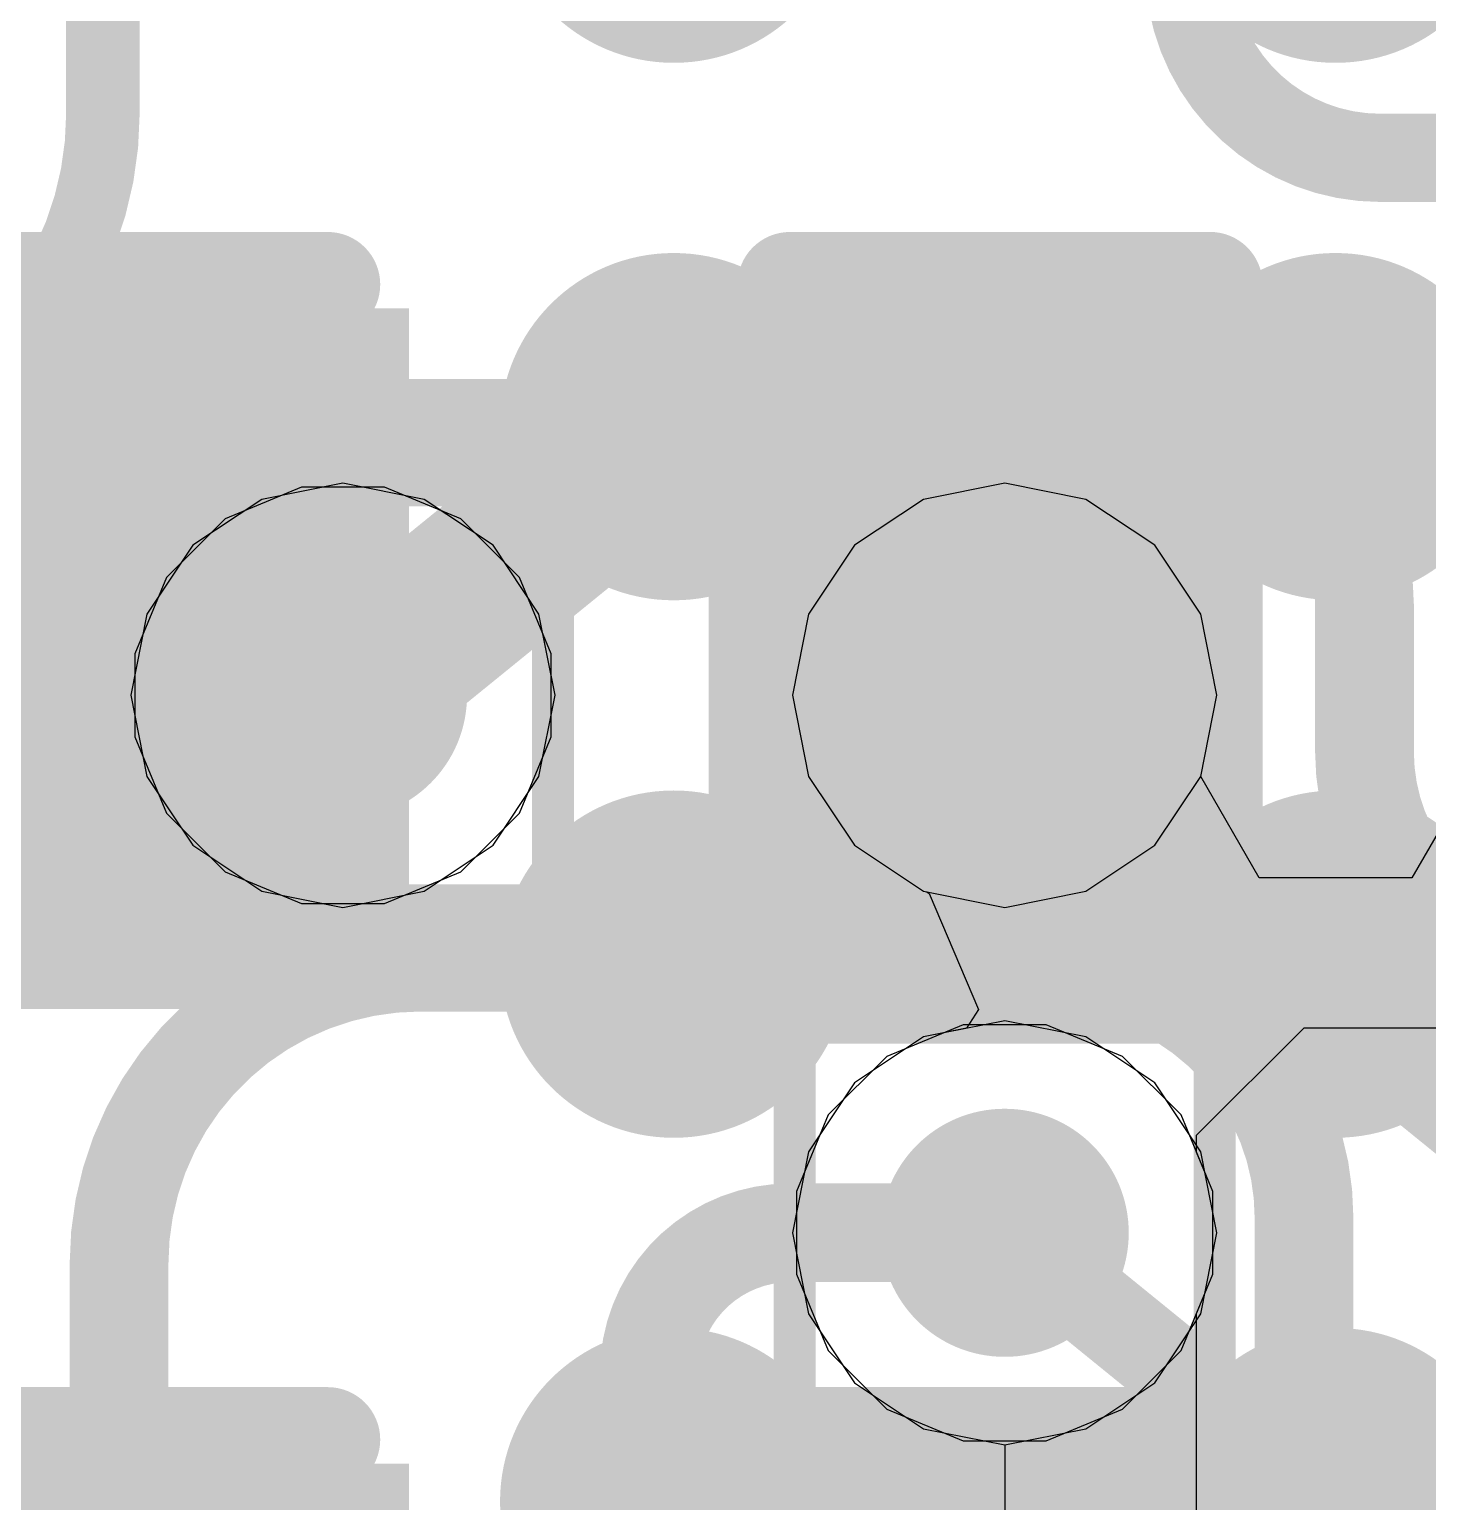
# Model space of a CAD drawing. Header units: inches. Extents: x -6 to 284, y -12 to 154.
# Drawn here: x 74.223 to 75.913, y 5.158 to 6.938 of the extents above; entities that cross this region are included whole.
import ezdxf

# ---------------------------------------------------------------- set-up
doc = ezdxf.new("R2010")
doc.units = ezdxf.units.IN
for name, color, linetype in [('Bottom Layer', 5, 'Continuous'), ('Bottom Overlay', 54, 'Continuous'), ('Bottom Paste', 16, 'Continuous'), ('Bottom Solder', 6, 'Continuous'), ('Drill Drawing', 1, 'Continuous'), ('GND-1', 16, 'Continuous'), ('GND-2', 90, 'Continuous'), ('GND-3', 216, 'Continuous'), ('GND-4', 54, 'Continuous'), ('PWR-1', 156, 'Continuous'), ('PWR-2', 130, 'Continuous'), ('Signal L1', 76, 'Continuous'), ('Signal L2', 6, 'Continuous'), ('Top Layer', 1, 'Continuous'), ('Top Paste', 8, 'Continuous'), ('Top Solder', 216, 'Continuous'), ('Via Holes', 16, 'Continuous')]:
    doc.layers.add(name, color=color, linetype=linetype)

# ---------------------------------------------------------------- blocks, each defined once
blk = doc.blocks.new('200_WFBGA__10_15__127')
at = {"layer": 'Top Layer'}
h = blk.add_hatch(color=1, dxfattribs=at)
edge = h.paths.add_edge_path()
edge.add_arc((1.1999, -2.2751), 0.16, 0, 360)
h = blk.add_hatch(color=1, dxfattribs=at)
edge = h.paths.add_edge_path()
edge.add_arc((2, -2.2751), 0.16, 0, 360)
h = blk.add_hatch(color=1, dxfattribs=at)
edge = h.paths.add_edge_path()
edge.add_arc((1.1999, -2.9251), 0.16, 0, 360)
h = blk.add_hatch(color=1, dxfattribs=at)
edge = h.paths.add_edge_path()
edge.add_arc((2, -2.9251), 0.16, 0, 360)
h = blk.add_hatch(color=1, dxfattribs=at)
edge = h.paths.add_edge_path()
edge.add_arc((1.1999, -3.5751), 0.16, 0, 360)
h = blk.add_hatch(color=1, dxfattribs=at)
edge = h.paths.add_edge_path()
edge.add_arc((2, -3.5751), 0.16, 0, 360)
at = {"layer": 'Top Paste'}
h = blk.add_hatch(color=8, dxfattribs=at)
edge = h.paths.add_edge_path()
edge.add_arc((1.1999, -2.2751), 0.16, 0, 360)
h = blk.add_hatch(color=8, dxfattribs=at)
edge = h.paths.add_edge_path()
edge.add_arc((2, -2.2751), 0.16, 0, 360)
h = blk.add_hatch(color=8, dxfattribs=at)
edge = h.paths.add_edge_path()
edge.add_arc((1.1999, -2.9251), 0.16, 0, 360)
h = blk.add_hatch(color=8, dxfattribs=at)
edge = h.paths.add_edge_path()
edge.add_arc((2, -2.9251), 0.16, 0, 360)
h = blk.add_hatch(color=8, dxfattribs=at)
edge = h.paths.add_edge_path()
edge.add_arc((1.1999, -3.5751), 0.16, 0, 360)
h = blk.add_hatch(color=8, dxfattribs=at)
edge = h.paths.add_edge_path()
edge.add_arc((2, -3.5751), 0.16, 0, 360)
at = {"layer": 'Top Solder'}
h = blk.add_hatch(color=216, dxfattribs=at)
edge = h.paths.add_edge_path()
edge.add_arc((1.1999, -1.6251), 0.21, 0, 360)
h = blk.add_hatch(color=216, dxfattribs=at)
edge = h.paths.add_edge_path()
edge.add_arc((2, -1.6251), 0.21, 0, 360)
h = blk.add_hatch(color=216, dxfattribs=at)
edge = h.paths.add_edge_path()
edge.add_arc((1.1999, -2.2751), 0.21, 0, 360)
h = blk.add_hatch(color=216, dxfattribs=at)
edge = h.paths.add_edge_path()
edge.add_arc((2, -2.2751), 0.21, 0, 360)
h = blk.add_hatch(color=216, dxfattribs=at)
edge = h.paths.add_edge_path()
edge.add_arc((1.1999, -2.9251), 0.21, 0, 360)
h = blk.add_hatch(color=216, dxfattribs=at)
edge = h.paths.add_edge_path()
edge.add_arc((2, -2.9251), 0.21, 0, 360)
h = blk.add_hatch(color=216, dxfattribs=at)
edge = h.paths.add_edge_path()
edge.add_arc((1.1999, -3.5751), 0.21, 0, 360)
h = blk.add_hatch(color=216, dxfattribs=at)
edge = h.paths.add_edge_path()
edge.add_arc((2, -3.5751), 0.21, 0, 360)
blk = doc.blocks.new('C___0402_B_289')
at = {"layer": 'Bottom Layer'}
for points in [[(-0.2413, 0.3175), (-0.2413, -0.3175), (-0.6985, -0.3175), (-0.6985, 0.3175)], [(0.6985, 0.3175), (0.6985, -0.3175), (0.2413, -0.3175), (0.2413, 0.3175)]]:
    blk.add_hatch(color=5, dxfattribs=at).paths.add_polyline_path(points)
at = {"layer": 'Bottom Paste'}
for points in [[(-0.2413, 0.3175), (-0.2413, -0.3175), (-0.6985, -0.3175), (-0.6985, 0.3175)], [(0.6985, 0.3175), (0.6985, -0.3175), (0.2413, -0.3175), (0.2413, 0.3175)]]:
    blk.add_hatch(color=16, dxfattribs=at).paths.add_polyline_path(points)
at = {"layer": 'Bottom Solder'}
for points in [[(-0.1813, 0.3775), (-0.1813, -0.3775), (-0.7585, -0.3775), (-0.7585, 0.3775)], [(0.7585, 0.3775), (0.7585, -0.3775), (0.1813, -0.3775), (0.1813, 0.3775)]]:
    blk.add_hatch(color=6, dxfattribs=at).paths.add_polyline_path(points)
at = {"layer": 'Bottom Overlay'}
for points in [[(-0.7874, 0.4064, 0.127, 0.127, 0), (-0.7874, -0.4064, 0.127, 0.127, 0)], [(-0.2794, 0.4064, 0.127, 0.127, 0), (-0.7874, 0.4064, 0.127, 0.127, 0)], [(0.7874, 0.4064, 0.127, 0.127, 0), (0.2794, 0.4064, 0.127, 0.127, 0)], [(0.7874, 0.4064, 0.127, 0.127, 0), (0.7874, -0.4064, 0.127, 0.127, 0)], [(-0.2794, -0.4064, 0.127, 0.127, 0), (-0.7874, -0.4064, 0.127, 0.127, 0)], [(0.7874, -0.4064, 0.127, 0.127, 0), (0.2794, -0.4064, 0.127, 0.127, 0)]]:
    blk.add_lwpolyline(points, format="xyseb", dxfattribs=at)
for points in [[(-0.8191, 0.4064, 0.0635, 0.0635, 1), (-0.7556, 0.4064, 0.0635, 0.0635, 1)], [(-0.8191, 0.4064, 0.0635, 0.0635, 1), (-0.7556, 0.4064, 0.0635, 0.0635, 1)], [(-0.3111, 0.4064, 0.0635, 0.0635, 1), (-0.2477, 0.4064, 0.0635, 0.0635, 1)], [(0.2477, 0.4064, 0.0635, 0.0635, 1), (0.3111, 0.4064, 0.0635, 0.0635, 1)], [(0.7556, 0.4064, 0.0635, 0.0635, 1), (0.8191, 0.4064, 0.0635, 0.0635, 1)], [(0.7556, 0.4064, 0.0635, 0.0635, 1), (0.8191, 0.4064, 0.0635, 0.0635, 1)], [(-0.8191, -0.4064, 0.0635, 0.0635, 1), (-0.7556, -0.4064, 0.0635, 0.0635, 1)], [(-0.8191, -0.4064, 0.0635, 0.0635, 1), (-0.7556, -0.4064, 0.0635, 0.0635, 1)], [(-0.3111, -0.4064, 0.0635, 0.0635, 1), (-0.2477, -0.4064, 0.0635, 0.0635, 1)], [(0.2477, -0.4064, 0.0635, 0.0635, 1), (0.3111, -0.4064, 0.0635, 0.0635, 1)], [(0.7556, -0.4064, 0.0635, 0.0635, 1), (0.8191, -0.4064, 0.0635, 0.0635, 1)], [(0.7556, -0.4064, 0.0635, 0.0635, 1), (0.8191, -0.4064, 0.0635, 0.0635, 1)]]:
    blk.add_lwpolyline(points, format="xyseb", close=True, dxfattribs=at)
blk = doc.blocks.new('C___0402_B_307')
at = {"layer": 'Bottom Layer'}
for points in [[(-0.2413, 0.3175), (-0.2413, -0.3175), (-0.6985, -0.3175), (-0.6985, 0.3175)], [(0.6985, 0.3175), (0.6985, -0.3175), (0.2413, -0.3175), (0.2413, 0.3175)]]:
    blk.add_hatch(color=5, dxfattribs=at).paths.add_polyline_path(points)
at = {"layer": 'Bottom Paste'}
for points in [[(-0.2413, 0.3175), (-0.2413, -0.3175), (-0.6985, -0.3175), (-0.6985, 0.3175)], [(0.6985, 0.3175), (0.6985, -0.3175), (0.2413, -0.3175), (0.2413, 0.3175)]]:
    blk.add_hatch(color=16, dxfattribs=at).paths.add_polyline_path(points)
at = {"layer": 'Bottom Solder'}
for points in [[(-0.1813, 0.3775), (-0.1813, -0.3775), (-0.7585, -0.3775), (-0.7585, 0.3775)], [(0.7585, 0.3775), (0.7585, -0.3775), (0.1813, -0.3775), (0.1813, 0.3775)]]:
    blk.add_hatch(color=6, dxfattribs=at).paths.add_polyline_path(points)
at = {"layer": 'Bottom Overlay'}
for points in [[(-0.7874, 0.4064, 0.127, 0.127, 0), (-0.7874, -0.4064, 0.127, 0.127, 0)], [(-0.2794, 0.4064, 0.127, 0.127, 0), (-0.7874, 0.4064, 0.127, 0.127, 0)], [(0.7874, 0.4064, 0.127, 0.127, 0), (0.2794, 0.4064, 0.127, 0.127, 0)], [(0.7874, 0.4064, 0.127, 0.127, 0), (0.7874, -0.4064, 0.127, 0.127, 0)], [(-0.2794, -0.4064, 0.127, 0.127, 0), (-0.7874, -0.4064, 0.127, 0.127, 0)], [(0.7874, -0.4064, 0.127, 0.127, 0), (0.2794, -0.4064, 0.127, 0.127, 0)]]:
    blk.add_lwpolyline(points, format="xyseb", dxfattribs=at)
for points in [[(-0.8191, 0.4064, 0.0635, 0.0635, 1), (-0.7556, 0.4064, 0.0635, 0.0635, 1)], [(-0.8191, 0.4064, 0.0635, 0.0635, 1), (-0.7556, 0.4064, 0.0635, 0.0635, 1)], [(-0.3111, 0.4064, 0.0635, 0.0635, 1), (-0.2477, 0.4064, 0.0635, 0.0635, 1)], [(0.2477, 0.4064, 0.0635, 0.0635, 1), (0.3111, 0.4064, 0.0635, 0.0635, 1)], [(0.7556, 0.4064, 0.0635, 0.0635, 1), (0.8191, 0.4064, 0.0635, 0.0635, 1)], [(0.7556, 0.4064, 0.0635, 0.0635, 1), (0.8191, 0.4064, 0.0635, 0.0635, 1)], [(-0.8191, -0.4064, 0.0635, 0.0635, 1), (-0.7556, -0.4064, 0.0635, 0.0635, 1)], [(-0.8191, -0.4064, 0.0635, 0.0635, 1), (-0.7556, -0.4064, 0.0635, 0.0635, 1)], [(-0.3111, -0.4064, 0.0635, 0.0635, 1), (-0.2477, -0.4064, 0.0635, 0.0635, 1)], [(0.2477, -0.4064, 0.0635, 0.0635, 1), (0.3111, -0.4064, 0.0635, 0.0635, 1)], [(0.7556, -0.4064, 0.0635, 0.0635, 1), (0.8191, -0.4064, 0.0635, 0.0635, 1)], [(0.7556, -0.4064, 0.0635, 0.0635, 1), (0.8191, -0.4064, 0.0635, 0.0635, 1)]]:
    blk.add_lwpolyline(points, format="xyseb", close=True, dxfattribs=at)

msp = doc.modelspace()

# ---------------------------------------------------------------- hatches: boundary and pattern name
at = {"layer": 'Bottom Layer'}
h = msp.add_hatch(color=5, dxfattribs=at)
edge = h.paths.add_edge_path()
edge.add_arc((74.6018, 6.1332), 0.15, 0, 360)
h = msp.add_hatch(color=5, dxfattribs=at)
edge = h.paths.add_edge_path()
edge.add_arc((75.4018, 6.1332), 0.15, 0, 360)
h = msp.add_hatch(color=5, dxfattribs=at)
edge = h.paths.add_edge_path()
edge.add_arc((75.4018, 5.4832), 0.15, 0, 360)
at = {"layer": 'GND-1'}
h = msp.add_hatch(color=16, dxfattribs=at)
edge = h.paths.add_edge_path()
edge.add_arc((74.6018, 6.1332), 0.15, 0, 360)
h = msp.add_hatch(color=16, dxfattribs=at)
edge = h.paths.add_edge_path()
edge.add_arc((75.4018, 6.1332), 0.15, 0, 360)
h = msp.add_hatch(color=16, dxfattribs=at)
edge = h.paths.add_edge_path()
edge.add_arc((75.4018, 5.4832), 0.15, 0, 360)
at = {"layer": 'GND-2'}
h = msp.add_hatch(color=90, dxfattribs=at)
edge = h.paths.add_edge_path()
edge.add_arc((74.6018, 6.1332), 0.15, 0, 360)
h = msp.add_hatch(color=90, dxfattribs=at)
edge = h.paths.add_edge_path()
edge.add_arc((75.4018, 6.1332), 0.15, 0, 360)
h = msp.add_hatch(color=90, dxfattribs=at)
edge = h.paths.add_edge_path()
edge.add_arc((75.4018, 5.4832), 0.15, 0, 360)
at = {"layer": 'GND-3'}
h = msp.add_hatch(color=216, dxfattribs=at)
edge = h.paths.add_edge_path()
edge.add_arc((74.6018, 6.1332), 0.15, 0, 360)
h = msp.add_hatch(color=216, dxfattribs=at)
edge = h.paths.add_edge_path()
edge.add_arc((75.4018, 6.1332), 0.15, 0, 360)
h = msp.add_hatch(color=216, dxfattribs=at)
edge = h.paths.add_edge_path()
edge.add_arc((75.4018, 5.4832), 0.15, 0, 360)
at = {"layer": 'GND-4'}
h = msp.add_hatch(color=54, dxfattribs=at)
edge = h.paths.add_edge_path()
edge.add_arc((74.6018, 6.1332), 0.15, 0, 360)
h = msp.add_hatch(color=54, dxfattribs=at)
edge = h.paths.add_edge_path()
edge.add_arc((75.4018, 6.1332), 0.15, 0, 360)
h = msp.add_hatch(color=54, dxfattribs=at)
edge = h.paths.add_edge_path()
edge.add_arc((75.4018, 5.4832), 0.15, 0, 360)
at = {"layer": 'PWR-1'}
h = msp.add_hatch(color=156, dxfattribs=at)
edge = h.paths.add_edge_path()
edge.add_arc((74.6018, 6.1332), 0.15, 0, 360)
h = msp.add_hatch(color=156, dxfattribs=at)
edge = h.paths.add_edge_path()
edge.add_arc((75.4018, 6.1332), 0.15, 0, 360)
h = msp.add_hatch(color=156, dxfattribs=at)
edge = h.paths.add_edge_path()
edge.add_arc((75.4018, 5.4832), 0.15, 0, 360)
at = {"layer": 'PWR-2'}
h = msp.add_hatch(color=130, dxfattribs=at)
edge = h.paths.add_edge_path()
edge.add_arc((74.6018, 6.1332), 0.15, 0, 360)
h = msp.add_hatch(color=130, dxfattribs=at)
edge = h.paths.add_edge_path()
edge.add_arc((75.4018, 6.1332), 0.15, 0, 360)
h = msp.add_hatch(color=130, dxfattribs=at)
edge = h.paths.add_edge_path()
edge.add_arc((75.4018, 5.4832), 0.15, 0, 360)
at = {"layer": 'Signal L1'}
h = msp.add_hatch(color=76, dxfattribs=at)
edge = h.paths.add_edge_path()
edge.add_arc((74.6018, 6.1332), 0.15, 0, 360)
h = msp.add_hatch(color=76, dxfattribs=at)
edge = h.paths.add_edge_path()
edge.add_arc((75.4018, 6.1332), 0.15, 0, 360)
h = msp.add_hatch(color=76, dxfattribs=at)
edge = h.paths.add_edge_path()
edge.add_arc((75.4018, 5.4832), 0.15, 0, 360)
at = {"layer": 'Signal L2'}
h = msp.add_hatch(color=6, dxfattribs=at)
edge = h.paths.add_edge_path()
edge.add_arc((74.6018, 6.1332), 0.15, 0, 360)
h = msp.add_hatch(color=6, dxfattribs=at)
edge = h.paths.add_edge_path()
edge.add_arc((75.4018, 6.1332), 0.15, 0, 360)
h = msp.add_hatch(color=6, dxfattribs=at)
edge = h.paths.add_edge_path()
edge.add_arc((75.4018, 5.4832), 0.15, 0, 360)
at = {"layer": 'Top Layer'}
h = msp.add_hatch(color=1, dxfattribs=at)
edge = h.paths.add_edge_path()
edge.add_arc((74.6018, 6.1332), 0.15, 0, 360)
h = msp.add_hatch(color=1, dxfattribs=at)
edge = h.paths.add_edge_path()
edge.add_arc((75.4018, 6.1332), 0.15, 0, 360)
h = msp.add_hatch(color=1, dxfattribs=at)
edge = h.paths.add_edge_path()
edge.add_arc((75.4018, 5.4832), 0.15, 0, 360)
at = {"layer": 'Via Holes'}
h = msp.add_hatch(color=7, dxfattribs=at)
edge = h.paths.add_edge_path()
edge.add_arc((74.6018, 6.1332), 0.075, 0, 360)
h = msp.add_hatch(color=7, dxfattribs=at)
edge = h.paths.add_edge_path()
edge.add_arc((75.4018, 6.1332), 0.075, 0, 360)
h = msp.add_hatch(color=7, dxfattribs=at)
edge = h.paths.add_edge_path()
edge.add_arc((75.4018, 5.4832), 0.075, 0, 360)

# ---------------------------------------------------------------- linework, layer by layer
at = {"layer": 'Bottom Layer'}
for points in [[(75.8558, 6.7832, 0.1067, 0.1067, -0.414214), (75.6248, 7.0141, 0.1067, 0.1067, 0)], [(75.8558, 6.7832, 0.1067, 0.1067, 0), (76.2018, 6.7832, 0.1067, 0.1067, 0)]]:
    msp.add_lwpolyline(points, format="xyseb", dxfattribs=at)
msp.add_lwpolyline([(75.8291, 6.7832, 0.0533, 0.0533, 1), (75.8825, 6.7832, 0.0533, 0.0533, 1)], format="xyseb", close=True, dxfattribs=at)
msp.add_lwpolyline([(75.8291, 6.7832, 0.0533, 0.0533, 1), (75.8825, 6.7832, 0.0533, 0.0533, 1)], format="xyseb", close=True, dxfattribs=at)
at = {"layer": 'Drill Drawing'}
for points in [[(74.3478, 6.3872, 0.0508, 0.0508, 0), (74.8558, 6.3872, 0.0508, 0.0508, 0)], [(74.3478, 5.8792, 0.0508, 0.0508, 0), (74.3478, 6.3872, 0.0508, 0.0508, 0)], [(74.8558, 5.8792, 0.0508, 0.0508, 0), (74.8558, 6.3872, 0.0508, 0.0508, 0)], [(75.1478, 6.3872, 0.0508, 0.0508, 0), (75.6558, 6.3872, 0.0508, 0.0508, 0)], [(75.1478, 5.8792, 0.0508, 0.0508, 0), (75.1478, 6.3872, 0.0508, 0.0508, 0)], [(75.6558, 5.8792, 0.0508, 0.0508, 0), (75.6558, 6.3872, 0.0508, 0.0508, 0)], [(74.3478, 5.8792, 0.0508, 0.0508, 0), (74.8558, 5.8792, 0.0508, 0.0508, 0)], [(75.1478, 5.8792, 0.0508, 0.0508, 0), (75.6558, 5.8792, 0.0508, 0.0508, 0)], [(75.1478, 5.7372, 0.0508, 0.0508, 0), (75.6558, 5.7372, 0.0508, 0.0508, 0)], [(75.1478, 5.2292, 0.0508, 0.0508, 0), (75.1478, 5.7372, 0.0508, 0.0508, 0)], [(75.6558, 5.2292, 0.0508, 0.0508, 0), (75.6558, 5.7372, 0.0508, 0.0508, 0)], [(75.1478, 5.2292, 0.0508, 0.0508, 0), (75.6558, 5.2292, 0.0508, 0.0508, 0)]]:
    msp.add_lwpolyline(points, format="xyseb", dxfattribs=at)
for points in [[(74.3351, 6.3872, 0.0254, 0.0254, 1), (74.3605, 6.3872, 0.0254, 0.0254, 1)], [(74.3351, 6.3872, 0.0254, 0.0254, 1), (74.3605, 6.3872, 0.0254, 0.0254, 1)], [(74.8431, 6.3872, 0.0254, 0.0254, 1), (74.8685, 6.3872, 0.0254, 0.0254, 1)], [(74.8431, 6.3872, 0.0254, 0.0254, 1), (74.8685, 6.3872, 0.0254, 0.0254, 1)], [(75.1351, 6.3872, 0.0254, 0.0254, 1), (75.1605, 6.3872, 0.0254, 0.0254, 1)], [(75.1351, 6.3872, 0.0254, 0.0254, 1), (75.1605, 6.3872, 0.0254, 0.0254, 1)], [(75.6431, 6.3872, 0.0254, 0.0254, 1), (75.6685, 6.3872, 0.0254, 0.0254, 1)], [(75.6431, 6.3872, 0.0254, 0.0254, 1), (75.6685, 6.3872, 0.0254, 0.0254, 1)], [(74.3351, 5.8792, 0.0254, 0.0254, 1), (74.3605, 5.8792, 0.0254, 0.0254, 1)], [(74.3351, 5.8792, 0.0254, 0.0254, 1), (74.3605, 5.8792, 0.0254, 0.0254, 1)], [(74.8431, 5.8792, 0.0254, 0.0254, 1), (74.8685, 5.8792, 0.0254, 0.0254, 1)], [(74.8431, 5.8792, 0.0254, 0.0254, 1), (74.8685, 5.8792, 0.0254, 0.0254, 1)], [(75.1351, 5.8792, 0.0254, 0.0254, 1), (75.1605, 5.8792, 0.0254, 0.0254, 1)], [(75.1351, 5.8792, 0.0254, 0.0254, 1), (75.1605, 5.8792, 0.0254, 0.0254, 1)], [(75.6431, 5.8792, 0.0254, 0.0254, 1), (75.6685, 5.8792, 0.0254, 0.0254, 1)], [(75.6431, 5.8792, 0.0254, 0.0254, 1), (75.6685, 5.8792, 0.0254, 0.0254, 1)], [(75.1351, 5.7372, 0.0254, 0.0254, 1), (75.1605, 5.7372, 0.0254, 0.0254, 1)], [(75.1351, 5.7372, 0.0254, 0.0254, 1), (75.1605, 5.7372, 0.0254, 0.0254, 1)], [(75.6431, 5.7372, 0.0254, 0.0254, 1), (75.6685, 5.7372, 0.0254, 0.0254, 1)], [(75.6431, 5.7372, 0.0254, 0.0254, 1), (75.6685, 5.7372, 0.0254, 0.0254, 1)], [(75.1351, 5.2292, 0.0254, 0.0254, 1), (75.1605, 5.2292, 0.0254, 0.0254, 1)], [(75.1351, 5.2292, 0.0254, 0.0254, 1), (75.1605, 5.2292, 0.0254, 0.0254, 1)], [(75.6431, 5.2292, 0.0254, 0.0254, 1), (75.6685, 5.2292, 0.0254, 0.0254, 1)], [(75.6431, 5.2292, 0.0254, 0.0254, 1), (75.6685, 5.2292, 0.0254, 0.0254, 1)]]:
    msp.add_lwpolyline(points, format="xyseb", close=True, dxfattribs=at)
at = {"layer": 'GND-1'}
for p, q in [((74.5518, 6.3848), (74.4593, 6.3465)), ((74.6519, 6.3848), (74.5518, 6.3848)), ((74.7443, 6.3465), (74.6519, 6.3848)), ((74.4593, 6.3465), (74.3885, 6.2757)), ((74.8151, 6.2757), (74.7443, 6.3465)), ((74.3885, 6.2757), (74.3502, 6.1832)), ((74.8534, 6.1832), (74.8151, 6.2757)), ((74.3502, 6.1832), (74.3502, 6.0831)), ((74.8534, 6.0831), (74.8534, 6.1832)), ((74.3502, 6.0831), (74.3885, 5.9907)), ((74.8151, 5.9907), (74.8534, 6.0831)), ((74.3885, 5.9907), (74.4593, 5.9199)), ((74.7443, 5.9199), (74.8151, 5.9907)), ((74.4593, 5.9199), (74.5518, 5.8816)), ((74.6519, 5.8816), (74.7443, 5.9199)), ((74.5518, 5.8816), (74.6519, 5.8816)), ((75.3518, 5.7348), (75.2593, 5.6965)), ((75.4519, 5.7348), (75.3518, 5.7348)), ((75.5444, 5.6965), (75.4519, 5.7348)), ((75.2593, 5.6965), (75.1885, 5.6257)), ((75.6151, 5.6257), (75.5444, 5.6965)), ((75.1885, 5.6257), (75.1502, 5.5332)), ((75.6534, 5.5332), (75.6151, 5.6257)), ((75.1502, 5.5332), (75.1502, 5.4331)), ((75.6534, 5.4331), (75.6534, 5.5332)), ((75.1502, 5.4331), (75.1885, 5.3407)), ((75.6151, 5.3407), (75.6534, 5.4331)), ((75.1885, 5.3407), (75.2593, 5.2699)), ((75.5444, 5.2699), (75.6151, 5.3407)), ((75.2593, 5.2699), (75.3518, 5.2316)), ((75.4519, 5.2316), (75.5444, 5.2699)), ((75.3518, 5.2316), (75.4519, 5.2316))]:
    msp.add_line(p, q, dxfattribs=at)
at = {"layer": 'GND-2'}
for p, q in [((74.5518, 6.3848), (74.4593, 6.3465)), ((74.6519, 6.3848), (74.5518, 6.3848)), ((74.7443, 6.3465), (74.6519, 6.3848)), ((74.4593, 6.3465), (74.3885, 6.2757)), ((74.8151, 6.2757), (74.7443, 6.3465)), ((74.3885, 6.2757), (74.3502, 6.1832)), ((74.8534, 6.1832), (74.8151, 6.2757)), ((74.3502, 6.1832), (74.3502, 6.0831)), ((74.8534, 6.0831), (74.8534, 6.1832)), ((74.3502, 6.0831), (74.3885, 5.9907)), ((74.8151, 5.9907), (74.8534, 6.0831)), ((74.3885, 5.9907), (74.4593, 5.9199)), ((74.7443, 5.9199), (74.8151, 5.9907)), ((74.4593, 5.9199), (74.5518, 5.8816)), ((74.6519, 5.8816), (74.7443, 5.9199)), ((74.5518, 5.8816), (74.6519, 5.8816)), ((75.3518, 5.7348), (75.2593, 5.6965)), ((75.4519, 5.7348), (75.3518, 5.7348)), ((75.5444, 5.6965), (75.4519, 5.7348)), ((75.2593, 5.6965), (75.1885, 5.6257)), ((75.6151, 5.6257), (75.5444, 5.6965)), ((75.1885, 5.6257), (75.1502, 5.5332)), ((75.6534, 5.5332), (75.6151, 5.6257)), ((75.1502, 5.5332), (75.1502, 5.4331)), ((75.6534, 5.4331), (75.6534, 5.5332)), ((75.1502, 5.4331), (75.1885, 5.3407)), ((75.6151, 5.3407), (75.6534, 5.4331)), ((75.1885, 5.3407), (75.2593, 5.2699)), ((75.5444, 5.2699), (75.6151, 5.3407)), ((75.2593, 5.2699), (75.3518, 5.2316)), ((75.4519, 5.2316), (75.5444, 5.2699)), ((75.3518, 5.2316), (75.4519, 5.2316))]:
    msp.add_line(p, q, dxfattribs=at)
at = {"layer": 'GND-3'}
for p, q in [((74.5518, 6.3848), (74.4593, 6.3465)), ((74.6519, 6.3848), (74.5518, 6.3848)), ((74.7443, 6.3465), (74.6519, 6.3848)), ((74.4593, 6.3465), (74.3885, 6.2757)), ((74.8151, 6.2757), (74.7443, 6.3465)), ((74.3885, 6.2757), (74.3502, 6.1832)), ((74.8534, 6.1832), (74.8151, 6.2757)), ((74.3502, 6.1832), (74.3502, 6.0831)), ((74.8534, 6.0831), (74.8534, 6.1832)), ((74.3502, 6.0831), (74.3885, 5.9907)), ((74.8151, 5.9907), (74.8534, 6.0831)), ((74.3885, 5.9907), (74.4593, 5.9199)), ((74.7443, 5.9199), (74.8151, 5.9907)), ((74.4593, 5.9199), (74.5518, 5.8816)), ((74.6519, 5.8816), (74.7443, 5.9199)), ((74.5518, 5.8816), (74.6519, 5.8816)), ((75.3518, 5.7348), (75.2593, 5.6965)), ((75.4519, 5.7348), (75.3518, 5.7348)), ((75.5444, 5.6965), (75.4519, 5.7348)), ((75.2593, 5.6965), (75.1885, 5.6257)), ((75.6151, 5.6257), (75.5444, 5.6965)), ((75.1885, 5.6257), (75.1502, 5.5332)), ((75.6534, 5.5332), (75.6151, 5.6257)), ((75.1502, 5.5332), (75.1502, 5.4331)), ((75.6534, 5.4331), (75.6534, 5.5332)), ((75.1502, 5.4331), (75.1885, 5.3407)), ((75.6151, 5.3407), (75.6534, 5.4331)), ((75.1885, 5.3407), (75.2593, 5.2699)), ((75.5444, 5.2699), (75.6151, 5.3407)), ((75.2593, 5.2699), (75.3518, 5.2316)), ((75.4519, 5.2316), (75.5444, 5.2699)), ((75.3518, 5.2316), (75.4519, 5.2316))]:
    msp.add_line(p, q, dxfattribs=at)
at = {"layer": 'GND-4'}
for p, q in [((74.5518, 6.3848), (74.4593, 6.3465)), ((74.6519, 6.3848), (74.5518, 6.3848)), ((74.7443, 6.3465), (74.6519, 6.3848)), ((74.4593, 6.3465), (74.3885, 6.2757)), ((74.8151, 6.2757), (74.7443, 6.3465)), ((74.3885, 6.2757), (74.3502, 6.1832)), ((74.8534, 6.1832), (74.8151, 6.2757)), ((74.3502, 6.1832), (74.3502, 6.0831)), ((74.8534, 6.0831), (74.8534, 6.1832)), ((74.3502, 6.0831), (74.3885, 5.9907)), ((74.8151, 5.9907), (74.8534, 6.0831)), ((74.3885, 5.9907), (74.4593, 5.9199)), ((74.7443, 5.9199), (74.8151, 5.9907)), ((74.4593, 5.9199), (74.5518, 5.8816)), ((74.6519, 5.8816), (74.7443, 5.9199)), ((74.5518, 5.8816), (74.6519, 5.8816)), ((75.3518, 5.7348), (75.2593, 5.6965)), ((75.4519, 5.7348), (75.3518, 5.7348)), ((75.5444, 5.6965), (75.4519, 5.7348)), ((75.2593, 5.6965), (75.1885, 5.6257)), ((75.6151, 5.6257), (75.5444, 5.6965)), ((75.1885, 5.6257), (75.1502, 5.5332)), ((75.6534, 5.5332), (75.6151, 5.6257)), ((75.1502, 5.5332), (75.1502, 5.4331)), ((75.6534, 5.4331), (75.6534, 5.5332)), ((75.1502, 5.4331), (75.1885, 5.3407)), ((75.6151, 5.3407), (75.6534, 5.4331)), ((75.1885, 5.3407), (75.2593, 5.2699)), ((75.5444, 5.2699), (75.6151, 5.3407)), ((75.2593, 5.2699), (75.3518, 5.2316)), ((75.4519, 5.2316), (75.5444, 5.2699)), ((75.3518, 5.2316), (75.4519, 5.2316))]:
    msp.add_line(p, q, dxfattribs=at)
at = {"layer": 'PWR-1'}
for p, q in [((75.4018, 6.3897), (75.3037, 6.3702)), ((75.5, 6.3702), (75.4018, 6.3897)), ((75.3037, 6.3702), (75.2204, 6.3146)), ((75.5832, 6.3146), (75.5, 6.3702)), ((75.2204, 6.3146), (75.1648, 6.2313)), ((75.6388, 6.2313), (75.5832, 6.3146)), ((75.1648, 6.2313), (75.1453, 6.1332)), ((75.6584, 6.1332), (75.6388, 6.2313)), ((75.1453, 6.1332), (75.1648, 6.035)), ((75.6388, 6.035), (75.6584, 6.1332)), ((75.1648, 6.035), (75.2204, 5.9518)), ((75.7096, 5.9123), (75.6388, 6.035)), ((75.9646, 6.0346), (75.8941, 5.9123)), ((75.2204, 5.9518), (75.3037, 5.8962)), ((75.8941, 5.9123), (75.7096, 5.9123)), ((75.3037, 5.8962), (75.3075, 5.8954)), ((75.3075, 5.8954), (75.3107, 5.8937)), ((75.3107, 5.8937), (75.3703, 5.7534)), ((75.3703, 5.7534), (75.3556, 5.7305)), ((75.3037, 5.7202), (75.2204, 5.6646)), ((75.3556, 5.7305), (75.3037, 5.7202)), ((75.6338, 5.6013), (75.7637, 5.7312)), ((75.7637, 5.7312), (76.7683, 5.7312)), ((75.2204, 5.6646), (75.1648, 5.5813)), ((75.6338, 5.5806), (75.6338, 5.6013)), ((75.1648, 5.5813), (75.1453, 5.4832)), ((75.6534, 5.5332), (75.6338, 5.5806)), ((75.6534, 5.4331), (75.6534, 5.5332)), ((75.1453, 5.4832), (75.1648, 5.385)), ((75.6338, 5.3857), (75.6534, 5.4331)), ((75.1648, 5.385), (75.2204, 5.3018)), ((75.6338, 4.9306), (75.6338, 5.3857)), ((75.2204, 5.3018), (75.3037, 5.2462)), ((75.3037, 5.2462), (75.4018, 5.2266)), ((75.4018, 5.2266), (75.4018, 5.0897))]:
    msp.add_line(p, q, dxfattribs=at)
at = {"layer": 'PWR-2'}
for p, q in [((74.6018, 6.3897), (74.5037, 6.3702)), ((74.7, 6.3702), (74.6018, 6.3897)), ((75.4018, 6.3897), (75.3037, 6.3702)), ((75.5, 6.3702), (75.4018, 6.3897)), ((74.5037, 6.3702), (74.4204, 6.3146)), ((74.7832, 6.3146), (74.7, 6.3702)), ((75.3037, 6.3702), (75.2204, 6.3146)), ((75.5832, 6.3146), (75.5, 6.3702)), ((74.4204, 6.3146), (74.3648, 6.2313)), ((74.8388, 6.2313), (74.7832, 6.3146)), ((75.2204, 6.3146), (75.1648, 6.2313)), ((75.6388, 6.2313), (75.5832, 6.3146)), ((74.3648, 6.2313), (74.3453, 6.1332)), ((74.8584, 6.1332), (74.8388, 6.2313)), ((75.1648, 6.2313), (75.1453, 6.1332)), ((75.6584, 6.1332), (75.6388, 6.2313)), ((74.3453, 6.1332), (74.3648, 6.035)), ((74.8388, 6.035), (74.8584, 6.1332)), ((75.1453, 6.1332), (75.1648, 6.035)), ((75.6388, 6.035), (75.6584, 6.1332)), ((74.3648, 6.035), (74.4204, 5.9518)), ((74.7832, 5.9518), (74.8388, 6.035)), ((75.1648, 6.035), (75.2204, 5.9518)), ((75.5832, 5.9518), (75.6388, 6.035)), ((74.4204, 5.9518), (74.5037, 5.8962)), ((74.7, 5.8962), (74.7832, 5.9518)), ((75.2204, 5.9518), (75.3037, 5.8962)), ((75.5, 5.8962), (75.5832, 5.9518)), ((74.5037, 5.8962), (74.6018, 5.8766)), ((74.6018, 5.8766), (74.7, 5.8962)), ((75.3037, 5.8962), (75.4018, 5.8766)), ((75.4018, 5.8766), (75.5, 5.8962)), ((75.4018, 5.7397), (75.3037, 5.7202)), ((75.5, 5.7202), (75.4018, 5.7397)), ((75.3037, 5.7202), (75.2204, 5.6646)), ((75.5832, 5.6646), (75.5, 5.7202)), ((75.2204, 5.6646), (75.1648, 5.5813)), ((75.6388, 5.5813), (75.5832, 5.6646)), ((75.1648, 5.5813), (75.1453, 5.4832)), ((75.6584, 5.4832), (75.6388, 5.5813)), ((75.1453, 5.4832), (75.1648, 5.385)), ((75.6388, 5.385), (75.6584, 5.4832)), ((75.1648, 5.385), (75.2204, 5.3018)), ((75.5832, 5.3018), (75.6388, 5.385)), ((75.2204, 5.3018), (75.3037, 5.2462)), ((75.5, 5.2462), (75.5832, 5.3018)), ((75.3037, 5.2462), (75.4018, 5.2266)), ((75.4018, 5.2266), (75.5, 5.2462))]:
    msp.add_line(p, q, dxfattribs=at)
at = {"layer": 'Signal L2'}
for points in [[(70.6705, 6.456, 0.1194, 0.1194, 0), (75.6229, 6.456, 0.1194, 0.1194, 0)], [(75.6229, 6.456, 0.1194, 0.1194, -0.414214), (75.8368, 6.2421, 0.1194, 0.1194, 0)], [(75.8368, 6.0647, 0.1194, 0.1194, 0), (75.8368, 6.2421, 0.1194, 0.1194, 0)], [(76.0951, 5.8065, 0.1194, 0.1194, -0.414214), (75.8368, 6.0647, 0.1194, 0.1194, 0)], [(74.3311, 5.4459, 0.1194, 0.1194, -0.414214), (74.6956, 5.8105, 0.1194, 0.1194, 0)], [(74.6956, 5.8105, 0.1194, 0.1194, 0), (75.4547, 5.8105, 0.1194, 0.1194, 0)], [(75.4547, 5.8105, 0.1194, 0.1194, -0.414214), (75.7637, 5.5014, 0.1194, 0.1194, 0)], [(75.7637, 4.8914, 0.1194, 0.1194, 0), (75.7637, 5.5014, 0.1194, 0.1194, 0)], [(74.9721, 5.313, 0.1194, 0.1194, -0.414214), (75.1423, 5.4832, 0.1194, 0.1194, 0)], [(75.1423, 5.4832, 0.1194, 0.1194, 0), (75.4018, 5.4832, 0.1194, 0.1194, 0)], [(74.3311, 5.2846, 0.1194, 0.1194, 0), (74.3311, 5.4459, 0.1194, 0.1194, 0)], [(74.9721, 4.0428, 0.1194, 0.1194, 0), (74.9721, 5.313, 0.1194, 0.1194, 0)], [(74.3311, 5.2846, 0.1194, 0.1194, -1), (73.9044, 5.2846, 0.1194, 0.1194, 0)]]:
    msp.add_lwpolyline(points, format="xyseb", dxfattribs=at)
for points in [[(75.593, 6.456, 0.0597, 0.0597, 1), (75.6527, 6.456, 0.0597, 0.0597, 1)], [(75.593, 6.456, 0.0597, 0.0597, 1), (75.6527, 6.456, 0.0597, 0.0597, 1)], [(75.807, 6.2421, 0.0597, 0.0597, 1), (75.8667, 6.2421, 0.0597, 0.0597, 1)], [(75.807, 6.2421, 0.0597, 0.0597, 1), (75.8667, 6.2421, 0.0597, 0.0597, 1)], [(75.807, 6.0647, 0.0597, 0.0597, 1), (75.8667, 6.0647, 0.0597, 0.0597, 1)], [(75.807, 6.0647, 0.0597, 0.0597, 1), (75.8667, 6.0647, 0.0597, 0.0597, 1)], [(74.6657, 5.8105, 0.0597, 0.0597, 1), (74.7254, 5.8105, 0.0597, 0.0597, 1)], [(74.6657, 5.8105, 0.0597, 0.0597, 1), (74.7254, 5.8105, 0.0597, 0.0597, 1)], [(75.4248, 5.8105, 0.0597, 0.0597, 1), (75.4845, 5.8105, 0.0597, 0.0597, 1)], [(75.4248, 5.8105, 0.0597, 0.0597, 1), (75.4845, 5.8105, 0.0597, 0.0597, 1)], [(75.7339, 5.5014, 0.0597, 0.0597, 1), (75.7936, 5.5014, 0.0597, 0.0597, 1)], [(75.7339, 5.5014, 0.0597, 0.0597, 1), (75.7936, 5.5014, 0.0597, 0.0597, 1)], [(75.1125, 5.4832, 0.0597, 0.0597, 1), (75.1721, 5.4832, 0.0597, 0.0597, 1)], [(75.1125, 5.4832, 0.0597, 0.0597, 1), (75.1721, 5.4832, 0.0597, 0.0597, 1)], [(75.372, 5.4832, 0.0597, 0.0597, 1), (75.4317, 5.4832, 0.0597, 0.0597, 1)], [(74.3012, 5.4459, 0.0597, 0.0597, 1), (74.3609, 5.4459, 0.0597, 0.0597, 1)], [(74.3012, 5.4459, 0.0597, 0.0597, 1), (74.3609, 5.4459, 0.0597, 0.0597, 1)], [(74.9422, 5.313, 0.0597, 0.0597, 1), (75.0019, 5.313, 0.0597, 0.0597, 1)], [(74.9422, 5.313, 0.0597, 0.0597, 1), (75.0019, 5.313, 0.0597, 0.0597, 1)], [(74.3012, 5.2846, 0.0597, 0.0597, 1), (74.3609, 5.2846, 0.0597, 0.0597, 1)], [(74.3012, 5.2846, 0.0597, 0.0597, 1), (74.3609, 5.2846, 0.0597, 0.0597, 1)]]:
    msp.add_lwpolyline(points, format="xyseb", close=True, dxfattribs=at)
at = {"layer": 'Top Layer'}
for points in [[(74.3116, 6.8372, 0.0889, 0.0889, 0), (74.3116, 6.9882, 0.0889, 0.0889, 0)], [(74.3116, 6.8372, 0.0889, 0.0889, -0.414214), (73.9036, 6.4291, 0.0889, 0.0889, 0)], [(75.8018, 6.4582, 0.1067, 0.1067, 0), (76.2018, 6.7832, 0.1067, 0.1067, 0)], [(74.6018, 6.1332, 0.2032, 0.2032, 0), (75.0018, 6.4582, 0.2032, 0.2032, 0)], [(75.0018, 5.8082, 0.2032, 0.2032, 0), (75.4018, 6.1332, 0.2032, 0.2032, 0)], [(75.8018, 5.8082, 0.2032, 0.2032, 0), (76.2018, 5.4832, 0.2032, 0.2032, 0)], [(75.4018, 5.4832, 0.1067, 0.1067, 0), (75.8018, 5.1582, 0.1067, 0.1067, 0)], [(74.6018, 4.8332, 0.2032, 0.2032, 0), (75.0018, 5.1582, 0.2032, 0.2032, 0)]]:
    msp.add_lwpolyline(points, format="xyseb", dxfattribs=at)
for points in [[(74.2894, 6.8372, 0.0445, 0.0445, 1), (74.3339, 6.8372, 0.0445, 0.0445, 1)], [(74.2894, 6.8372, 0.0445, 0.0445, 1), (74.3339, 6.8372, 0.0445, 0.0445, 1)], [(74.951, 6.4582, 0.1016, 0.1016, 1), (75.0526, 6.4582, 0.1016, 0.1016, 1)], [(75.7752, 6.4582, 0.0533, 0.0533, 1), (75.8285, 6.4582, 0.0533, 0.0533, 1)], [(74.551, 6.1332, 0.1016, 0.1016, 1), (74.6526, 6.1332, 0.1016, 0.1016, 1)], [(75.351, 6.1332, 0.1016, 0.1016, 1), (75.4526, 6.1332, 0.1016, 0.1016, 1)], [(74.951, 5.8082, 0.1016, 0.1016, 1), (75.0526, 5.8082, 0.1016, 0.1016, 1)], [(75.751, 5.8082, 0.1016, 0.1016, 1), (75.8526, 5.8082, 0.1016, 0.1016, 1)], [(75.3752, 5.4832, 0.0533, 0.0533, 1), (75.4285, 5.4832, 0.0533, 0.0533, 1)], [(74.951, 5.1582, 0.1016, 0.1016, 1), (75.0526, 5.1582, 0.1016, 0.1016, 1)], [(75.7752, 5.1582, 0.0533, 0.0533, 1), (75.8285, 5.1582, 0.0533, 0.0533, 1)]]:
    msp.add_lwpolyline(points, format="xyseb", close=True, dxfattribs=at)

# ---------------------------------------------------------------- block references
msp.add_blockref('200_WFBGA__10_15__127', (73.8018, 8.7332))
at = {"rotation": 180}
for name, p in [('C___0402_B_289', (74.8628, 6.2237)), ('C___0402_B_307', (74.8628, 4.8267))]:
    msp.add_blockref(name, p, dxfattribs=at)

doc.saveas('drawing.dxf')
